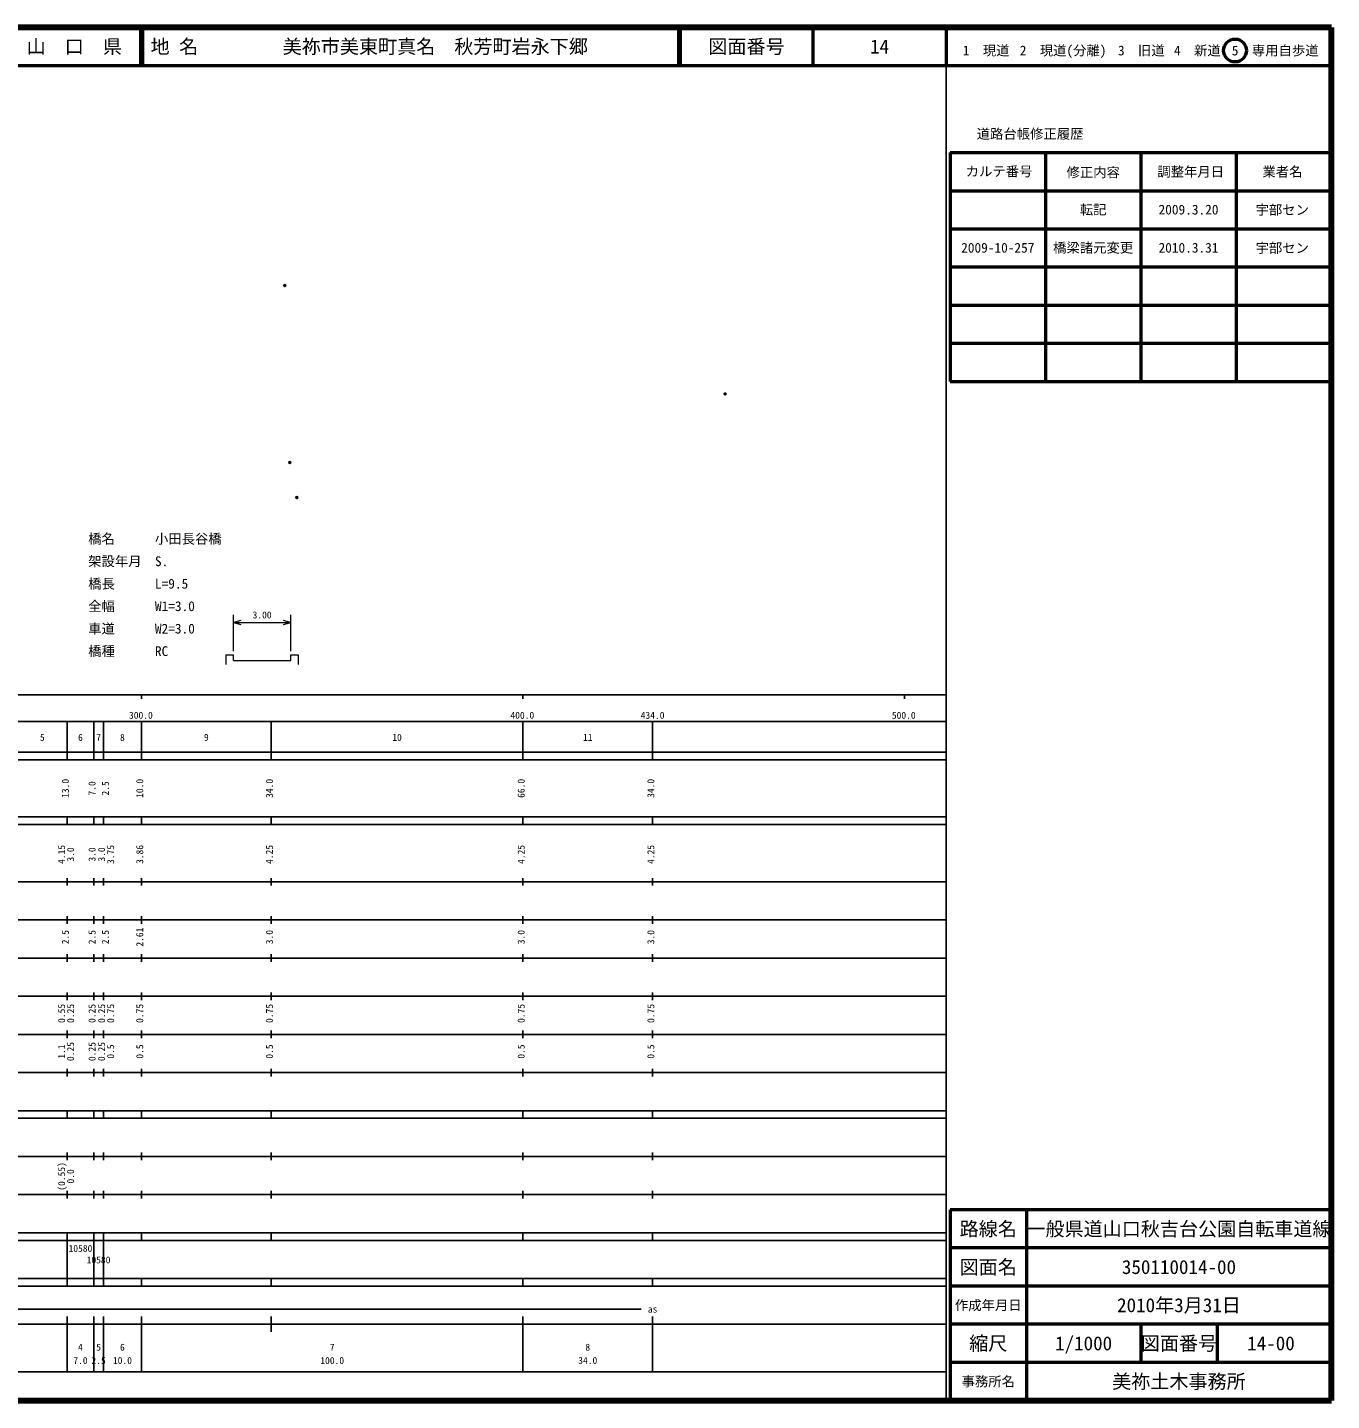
# Model space of a CAD drawing. Units: millimetres on the paper, with parts at other scales. Extents: x 40 to 680, y 20 to 380.
# Drawn here: x 338.1 to 680, y 20 to 380 of the extents above; entities that cross this region are included whole.
import ezdxf
from ezdxf.enums import TextEntityAlignment as Align

# ---------------------------------------------------------------- set-up
doc = ezdxf.new("R2010")
doc.units = ezdxf.units.MM
doc.header["$PDMODE"] = 32
doc.header["$PDSIZE"] = 0.5
doc.layers.add('S-OTRS', color=6, linetype='Continuous')
doc.layers.add('S-TTL-TXT', color=7, linetype='Continuous')
for name, color, linetype, lineweight in [('S-STR-HTXT', 7, 'Continuous', 13), ('S-TTL', 2, 'Continuous', 140), ('S-TTL-BAND', 7, 'Continuous', 25), ('S-TTL-FRAM', 2, 'Continuous', 50), ('S-TTL-LINE', 7, 'Continuous', 50)]:
    doc.layers.add(name, color=color, linetype=linetype, lineweight=lineweight)
doc.styles.add('ＭＳ ゴシック', font='')
doc.styles.get('ＭＳ ゴシック').set_extended_font_data('MS Gothic')

msp = doc.modelspace()

# ---------------------------------------------------------------- linework, layer by layer
at = {"layer": 'S-OTRS'}
for p in [(405.554, 312.324), (520.994, 283.906), (406.86, 265.946), (408.725, 256.735)]:
    msp.add_point(p, dxfattribs=at)
at = {"layer": 'S-STR-HTXT'}
for p, q in [((392.119, 216.501), (392.119, 226.001)), ((394.051, 224.518), (392.119, 224.001)), ((392.119, 224.001), (407.119, 224.001)), ((392.119, 224.001), (394.051, 223.483)), ((407.119, 224.001), (405.187, 224.518)), ((405.187, 223.483), (407.119, 224.001)), ((407.119, 216.501), (407.119, 226.001)), ((390.119, 215.501), (392.119, 215.501)), ((390.119, 215.501), (390.119, 213.001)), ((392.119, 214.001), (392.119, 215.501)), ((392.119, 214.001), (407.119, 214.001)), ((407.119, 214.001), (407.119, 215.501)), ((407.119, 215.501), (409.119, 215.501)), ((409.119, 215.501), (409.119, 213.001))]:
    msp.add_line(p, q, dxfattribs=at)
at = {"layer": 'S-TTL'}
for p, q in [((680, 380), (40, 380)), ((680, 20), (680, 380)), ((40, 20), (680, 20))]:
    msp.add_line(p, q, dxfattribs=at)
at = {"layer": 'S-TTL-BAND'}
for p, q in [((579, 20), (579, 370)), ((40, 205), (579, 205)), ((368, 205), (368, 204)), ((468, 205), (468, 204)), ((568, 205), (568, 204)), ((68, 198), (579, 198)), ((348.5, 188), (348.5, 198)), ((355.5, 188), (355.5, 198)), ((358, 188), (358, 198)), ((368, 188), (368, 198)), ((402, 188), (402, 198)), ((468, 188), (468, 198)), ((502, 188), (502, 198)), ((40, 190), (579, 190)), ((40, 188), (579, 188)), ((40, 173), (579, 173)), ((348.5, 171), (348.5, 173)), ((355.5, 171), (355.5, 173)), ((358, 171), (358, 173)), ((368, 171), (368, 173)), ((402, 171), (402, 173)), ((468, 171), (468, 173)), ((502, 171), (502, 173)), ((40, 171), (579, 171)), ((40, 156), (579, 156)), ((348.5, 155), (348.5, 157)), ((355.5, 155), (355.5, 157)), ((358, 155), (358, 157)), ((368, 155), (368, 157)), ((402, 155), (402, 157)), ((468, 155), (468, 157)), ((502, 155), (502, 157)), ((46, 146), (579, 146)), ((348.5, 145), (348.5, 147)), ((355.5, 145), (355.5, 147)), ((358, 145), (358, 147)), ((368, 145), (368, 147)), ((402, 145), (402, 147)), ((468, 145), (468, 147)), ((502, 145), (502, 147)), ((348.5, 135), (348.5, 137)), ((355.5, 135), (355.5, 137)), ((358, 135), (358, 137)), ((368, 135), (368, 137)), ((402, 135), (402, 137)), ((468, 135), (468, 137)), ((502, 135), (502, 137)), ((52, 136), (579, 136)), ((46, 126), (579, 126)), ((348.5, 125), (348.5, 127)), ((355.5, 125), (355.5, 127)), ((358, 125), (358, 127)), ((368, 125), (368, 127)), ((402, 125), (402, 127)), ((468, 125), (468, 127)), ((502, 125), (502, 127)), ((52, 116), (579, 116)), ((348.5, 115), (348.5, 117)), ((355.5, 115), (355.5, 117)), ((358, 115), (358, 117)), ((368, 115), (368, 117)), ((402, 115), (402, 117)), ((468, 115), (468, 117)), ((502, 115), (502, 117)), ((46, 106), (579, 106)), ((348.5, 105), (348.5, 107)), ((355.5, 105), (355.5, 107)), ((358, 105), (358, 107)), ((368, 105), (368, 107)), ((402, 105), (402, 107)), ((468, 105), (468, 107)), ((502, 105), (502, 107)), ((40, 96), (579, 96)), ((40, 94), (579, 94)), ((348.5, 94), (348.5, 96)), ((355.5, 94), (355.5, 96)), ((358, 94), (358, 96)), ((368, 94), (368, 96)), ((402, 94), (402, 96)), ((468, 94), (468, 96)), ((502, 94), (502, 96)), ((49, 84), (579, 84)), ((348.5, 83), (348.5, 85)), ((355.5, 83), (355.5, 85)), ((358, 83), (358, 85)), ((368, 83), (368, 85)), ((402, 83), (402, 85)), ((468, 83), (468, 85)), ((502, 83), (502, 85)), ((40, 74), (579, 74)), ((348.5, 73), (348.5, 75)), ((355.5, 73), (355.5, 75)), ((358, 73), (358, 75)), ((368, 73), (368, 75)), ((402, 73), (402, 75)), ((468, 73), (468, 75)), ((502, 73), (502, 75)), ((40, 64), (579, 64)), ((40, 62), (579, 62)), ((348.5, 62), (348.5, 64)), ((348.5, 52), (348.5, 62)), ((355.5, 62), (355.5, 64)), ((355.5, 52), (355.5, 62)), ((355.5, 52), (355.5, 62)), ((358, 62), (358, 64)), ((358, 52), (358, 62)), ((368, 62), (368, 64)), ((402, 62), (402, 64)), ((468, 62), (468, 64)), ((502, 62), (502, 64)), ((40, 52), (579, 52)), ((348.5, 50), (348.5, 52)), ((355.5, 50), (355.5, 52)), ((358, 50), (358, 52)), ((368, 50), (368, 52)), ((402, 50), (402, 52)), ((468, 50), (468, 52)), ((502, 50), (502, 52)), ((40, 50), (579, 50)), ((71, 44), (499, 44)), ((40, 40), (579, 40)), ((348.5, 27.5), (348.5, 42)), ((355.5, 27.5), (355.5, 42)), ((358, 27.5), (358, 42)), ((368, 27.5), (368, 42)), ((402, 38), (402, 42)), ((468, 27.5), (468, 42)), ((502, 27.5), (502, 42)), ((68, 27.5), (579, 27.5))]:
    msp.add_line(p, q, dxfattribs=at)
at = {"layer": 'S-TTL-FRAM'}
for p, q in [((580, 347.197), (580, 287.197)), ((580, 347.197), (680, 347.197)), ((580, 287.197), (680, 287.197)), ((680, 70), (580, 70)), ((580, 70), (580, 20))]:
    msp.add_line(p, q, dxfattribs=at)
at = {"layer": 'S-TTL-LINE'}
for p, q in [((367.75, 380), (367.75, 370)), ((368.25, 380), (368.25, 370)), ((508.747, 380), (508.747, 370)), ((509.247, 380), (509.247, 370)), ((543.997, 380), (543.997, 370)), ((579, 380), (579, 370)), ((40, 370), (680, 370)), ((605, 347.197), (605, 287.197)), ((630, 347.197), (630, 287.197)), ((655, 347.197), (655, 287.197)), ((580, 337.197), (680, 337.197)), ((580, 327.197), (680, 327.197)), ((580, 317.197), (680, 317.197)), ((580, 307.197), (680, 307.197)), ((580, 297.197), (680, 297.197)), ((600, 70), (600, 20)), ((680, 60), (580, 60)), ((680, 50), (580, 50)), ((680, 40), (580, 40)), ((630, 40), (630, 30)), ((650, 40), (650, 30)), ((680, 30), (580, 30))]:
    msp.add_line(p, q, dxfattribs=at)
msp.add_circle((654.703, 373.958), 3, dxfattribs=at)

# ---------------------------------------------------------------- texts
at = {"layer": 'S-STR-HTXT', "style": 'ＭＳ ゴシック'}
for s, p in [('橋名\u3000\u3000\u3000小田長谷橋', (354.02, 243.892)), ('架設年月\u3000S.', (354.02, 238.001)), ('橋長\u3000\u3000\u3000L=9.5', (354.02, 232.11)), ('全幅\u3000\u3000\u3000W1=3.0', (354.02, 226.219)), ('車道\u3000\u3000\u3000W2=3.0', (354.02, 220.328)), ('橋種\u3000\u3000\u3000RC', (354.02, 214.437))]:
    msp.add_text(s, height=2.566, dxfattribs=at).set_placement(p, align=Align.BOTTOM_LEFT)
msp.add_text('3.00', height=1.833, dxfattribs=at).set_placement((399.619, 224.501), align=Align.BOTTOM_CENTER)
at = {"layer": 'S-TTL-BAND', "style": 'ＭＳ ゴシック'}
for s, p in [('300.0', (367.844, 198.195)), ('400.0', (467.844, 198.195)), ('434.0', (502, 198.195)), ('500.0', (567.844, 198.195)), ('5', (342, 192.405)), ('6', (352, 192.405)), ('7', (356.75, 192.405)), ('8', (363, 192.405)), ('9', (385, 192.405)), ('10', (435, 192.405)), ('11', (485, 192.405)), ('as', (502, 42.5)), ('4', (352, 32.523)), ('5', (356.75, 32.523)), ('6', (363, 32.523)), ('7', (418, 32.523)), ('8', (485, 32.523)), ('7.0', (352, 29.033)), ('2.5', (356.75, 29.033)), ('10.0', (363, 29.033)), ('100.0', (418, 29.033)), ('34.0', (485, 29.033))]:
    msp.add_text(s, height=1.833, dxfattribs=at).set_placement(p, align=Align.BOTTOM_CENTER)
for s, p in [('13.0', (349.5, 180.5)), ('7.0', (356.5, 180.5)), ('2.5', (360, 180.5)), ('10.0', (369, 180.5)), ('34.0', (403, 180.5)), ('66.0', (469, 180.5)), ('34.0', (503, 180.5)), ('4.15', (348.5, 163.174)), ('3.0', (350.87, 163.174)), ('3.0', (356.5, 163.174)), ('3.0', (359, 163.174)), ('3.75', (361.37, 163.174)), ('3.86', (369, 163.174)), ('4.25', (403, 163.174)), ('4.25', (469, 163.174)), ('4.25', (503, 163.174)), ('2.5', (349.5, 141.5)), ('2.5', (356.5, 141.5)), ('2.5', (360, 141.5)), ('2.61', (369, 141.5)), ('3.0', (403, 141.5)), ('3.0', (469, 141.5)), ('3.0', (503, 141.5)), ('0.55', (348.5, 121.5)), ('0.25', (350.87, 121.5)), ('0.25', (356.5, 121.5)), ('0.25', (359, 121.5)), ('0.75', (361.37, 121.5)), ('0.75', (369, 121.5)), ('0.75', (403, 121.5)), ('0.75', (469, 121.5)), ('0.75', (503, 121.5)), ('1.1', (348.5, 111.5)), ('0.25', (350.87, 111.5)), ('0.25', (356.5, 111.5)), ('0.25', (359, 111.5)), ('0.5', (361.37, 111.5)), ('0.5', (369, 111.5)), ('0.5', (403, 111.5)), ('0.5', (469, 111.5)), ('0.5', (503, 111.5)), ('(0.55)', (348.5, 78.764)), ('0.0', (350.87, 78.764))]:
    msp.add_text(s, height=1.833, rotation=90, dxfattribs=at).set_placement(p, align=Align.BOTTOM_CENTER)
for p in [(348.875, 58.405), (353.625, 55.405)]:
    msp.add_text('10580', height=1.833, dxfattribs=at).set_placement(p, align=Align.BOTTOM_LEFT)
at = {"layer": 'S-TTL-TXT', "style": 'ＭＳ ゴシック'}
for s, height, p in [('山\u3000口\u3000県', 3.666, (350.375, 375)), ('図面番号', 3.666, (526.622, 375)), ('14', 3.666, (561.497, 375)), ('1\u3000現道', 2.566, (589.448, 373.958)), ('2\u3000現道(分離)', 2.566, (609.619, 373.958)), ('3\u3000旧道', 2.566, (630.121, 373.958)), ('4\u3000新道', 2.566, (644.824, 373.958)), ('5\u3000専用自歩道', 2.566, (665.228, 373.958)), ('道路台帳修正履歴', 2.566, (600.968, 352.113)), ('カルテ番号', 2.566, (592.839, 342.277)), ('修正内容', 2.566, (617.509, 342.023)), ('調整年月日', 2.566, (643.089, 342.197)), ('業者名', 2.566, (667.134, 342.197)), ('転記', 2.566, (617.5, 332.245)), ('2009.3.20', 2.566, (642.5, 332.245)), ('宇部セン', 2.566, (667.077, 332.189)), ('2009-10-257', 2.566, (592.5, 322.245)), ('橋梁諸元変更', 2.566, (617.5, 322.245)), ('2010.3.31', 2.566, (642.5, 322.245)), ('宇部セン', 2.566, (667.077, 322.189)), ('路線名', 3.666, (590, 65)), ('路線名', 3.666, (590, 65)), ('一般県道山口秋吉台公園自転車道線', 3.666, (640, 65)), ('図面名', 3.666, (590, 55)), ('図面名', 3.666, (590, 55)), ('350110014-00', 3.666, (640, 55)), ('2010年3月31日', 3.666, (640, 45)), ('作成年月日', 2.566, (590, 45)), ('作成年月日', 2.566, (590, 45)), ('縮尺', 3.666, (590, 35)), ('縮尺', 3.666, (590, 35)), ('1/1000', 3.666, (615, 35)), ('図面番号', 3.666, (640, 35)), ('図面番号', 3.666, (640, 35)), ('14-00', 3.666, (664.125, 35)), ('事務所名', 2.566, (590, 25)), ('事務所名', 2.566, (590, 25)), ('美祢土木事務所', 3.666, (640, 25))]:
    msp.add_text(s, height=height, dxfattribs=at).set_placement(p, align=Align.MIDDLE_CENTER)
for s, p in [('地 名', (370.38, 375)), ('美祢市美東町真名\u3000秋芳町岩永下郷', (405.024, 375))]:
    msp.add_text(s, height=3.666, dxfattribs=at).set_placement(p, align=Align.MIDDLE_LEFT)

doc.saveas('drawing.dxf')
